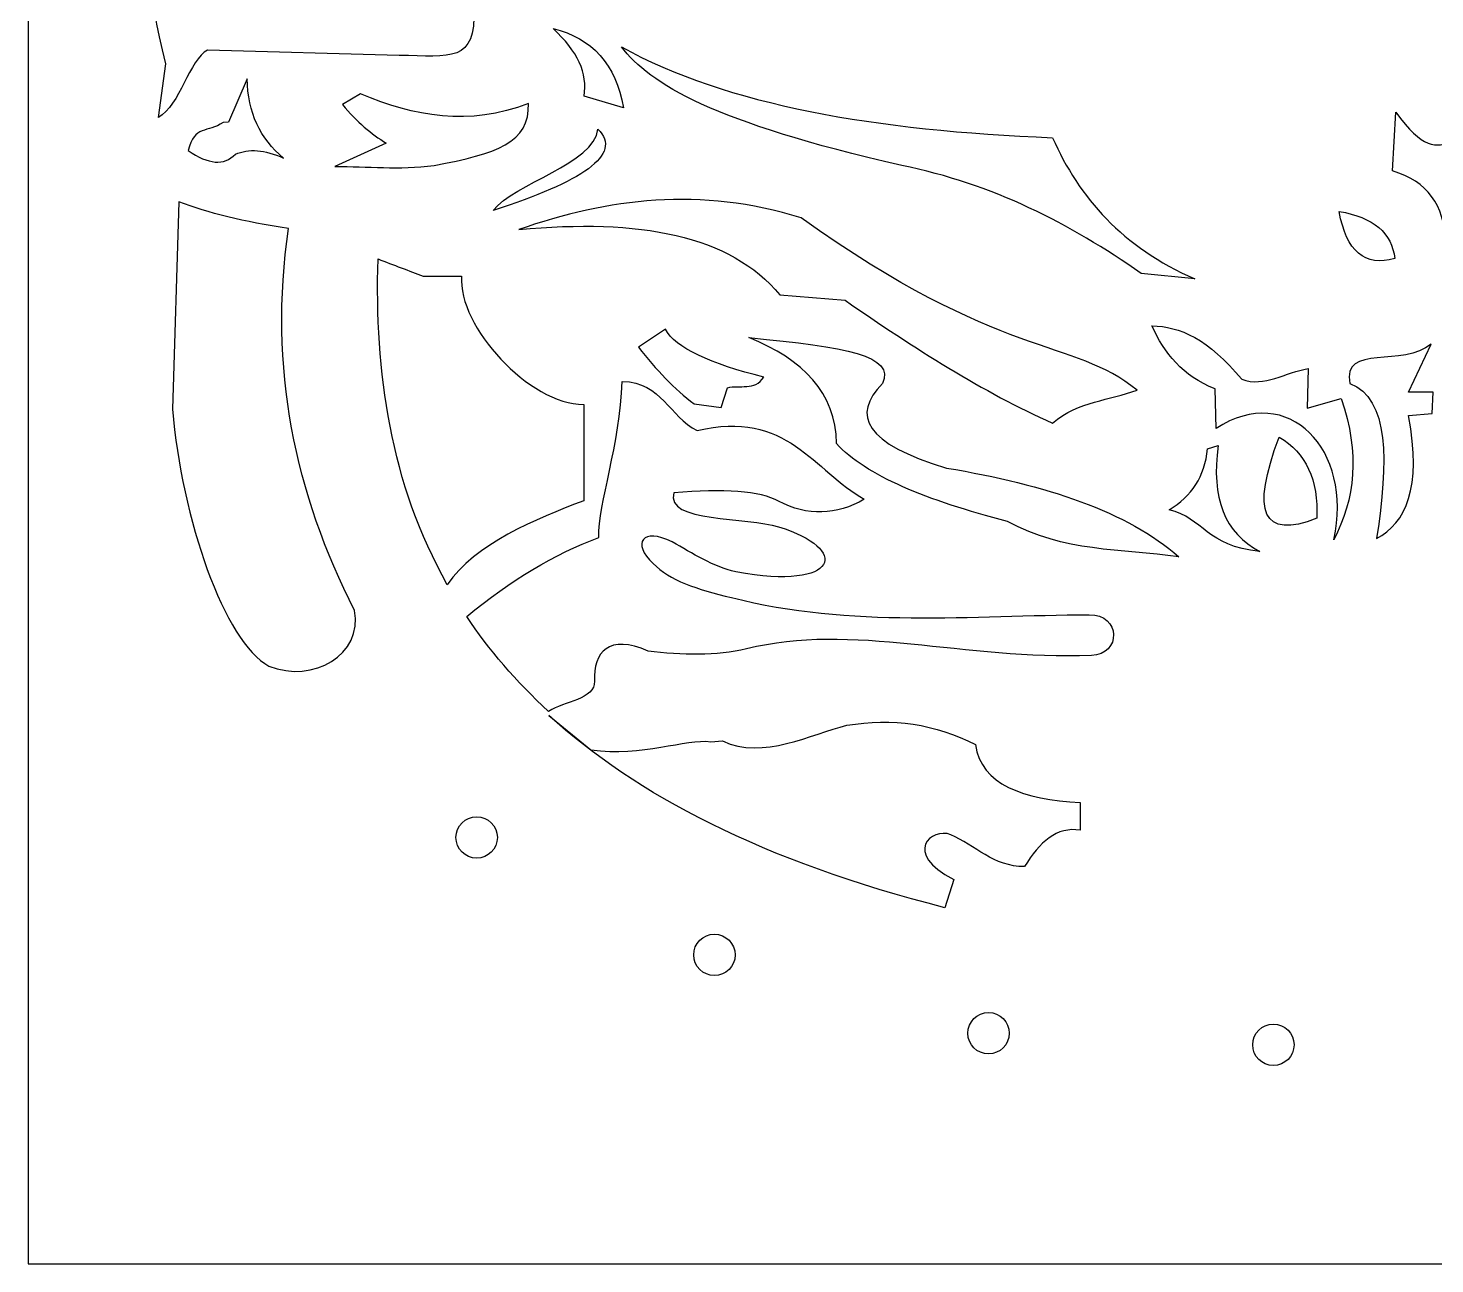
# Model space of a CAD drawing. Extents: x -1901 to -625, y 16 to 513.
# Drawn here: x -1901.2 to -1539.4, y 16.2 to 334.1 of the extents above; entities that cross this region are included whole.
import ezdxf

# ---------------------------------------------------------------- set-up
doc = ezdxf.new("R2010")
doc.units = 0
doc.header["$MEASUREMENT"] = 0
doc.layers.add('CAMADA_1', color=7, linetype='CONTINUOUS')

msp = doc.modelspace()

# ---------------------------------------------------------------- linework, layer by layer
at = {"layer": 'CAMADA_1', "color": 1}
msp.add_open_spline([(-1328.9895, 512.2226), (-1328.9895, 512.2226), (-1328.9895, 16.1639), (-1328.9895, 16.1639), (-1328.9895, 16.1639), (-1328.9895, 16.1639), (-1901.1926, 16.1639), (-1901.1926, 16.1639), (-1901.1926, 16.1639), (-1901.1926, 16.1639), (-1901.1926, 512.2226), (-1901.1926, 512.2226), (-1901.1926, 512.2226), (-1901.1926, 512.2226), (-1328.9895, 512.2226), (-1328.9895, 512.2226)], degree=3, knots=[0, 0, 0, 0, 0.25, 0.25, 0.25, 0.25, 0.5, 0.5, 0.5, 0.5, 0.75, 0.75, 0.75, 0.75, 1, 1, 1, 1], dxfattribs=at)
at = {"layer": 'CAMADA_1'}
for points, knots in [([(-1867.6919, 311.1656), (-1862.099, 314.1915), (-1859.8064, 326.0201), (-1855.0381, 328.4958), (-1855.0381, 328.4958), (-1855.0381, 328.4958), (-1805.7982, 327.1204), (-1805.7982, 327.1204), (-1805.7982, 327.1204), (-1792.4894, 326.8677), (-1785.9935, 325.1935), (-1786.5423, 339.2241), (-1786.5423, 339.2241), (-1773.7054, 333.0803), (-1771.8717, 343.4416), (-1785.1669, 347.2015), (-1785.1669, 347.2015), (-1788.6518, 349.4022), (-1806.9904, 343.3503), (-1795.6201, 353.8035), (-1795.6201, 353.8035), (-1795.6201, 353.8035), (-1793.9263, 358.2082), (-1793.9263, 358.2082), (-1793.9263, 358.2082), (-1793.9263, 358.2082), (-1797.5788, 359.7627), (-1797.5788, 359.7627), (-1797.5788, 359.7627), (-1797.5788, 359.7627), (-1796.7204, 367.5577), (-1796.7204, 367.5577), (-1796.7204, 367.5577), (-1796.7204, 367.5577), (-1831.3809, 366.1823), (-1831.3809, 366.1823), (-1831.3809, 366.1823), (-1831.3809, 366.1823), (-1836.6075, 363.4314), (-1836.6075, 363.4314), (-1836.6075, 363.4314), (-1836.6075, 363.4314), (-1837.989, 356.1008), (-1837.989, 356.1008), (-1837.989, 356.1008), (-1837.989, 356.1008), (-1859.9977, 356.2428), (-1859.9977, 356.2428), (-1859.9977, 356.2428), (-1859.9977, 356.2428), (-1864.666, 361.7809), (-1864.666, 361.7809), (-1864.666, 361.7809), (-1870.5353, 356.8287), (-1870.9017, 344.5412), (-1865.7663, 324.9198), (-1865.7663, 324.9198), (-1865.7663, 324.9198), (-1867.6919, 311.1656), (-1867.6919, 311.1656)], [0, 0, 0, 0, 0.06666667, 0.06666667, 0.06666667, 0.06666667, 0.13333333, 0.13333333, 0.13333333, 0.13333333, 0.2, 0.2, 0.2, 0.2, 0.26666667, 0.26666667, 0.26666667, 0.26666667, 0.33333333, 0.33333333, 0.33333333, 0.33333333, 0.4, 0.4, 0.4, 0.4, 0.46666667, 0.46666667, 0.46666667, 0.46666667, 0.53333333, 0.53333333, 0.53333333, 0.53333333, 0.6, 0.6, 0.6, 0.6, 0.66666667, 0.66666667, 0.66666667, 0.66666667, 0.73333333, 0.73333333, 0.73333333, 0.73333333, 0.8, 0.8, 0.8, 0.8, 0.86666667, 0.86666667, 0.86666667, 0.86666667, 0.93333333, 0.93333333, 0.93333333, 0.93333333, 1, 1, 1, 1]), ([(-1766.1862, 333.9975), (-1759.8593, 328.2214), (-1757.201, 322.4447), (-1758.2088, 316.6673), (-1758.2088, 316.6673), (-1758.2088, 316.6673), (-1748.0307, 313.6413), (-1748.0307, 313.6413), (-1748.0307, 313.6413), (-1750.0482, 324.8292), (-1756.1, 331.6144), (-1766.1862, 333.9975)], [0, 0, 0, 0, 0.33333333, 0.33333333, 0.33333333, 0.33333333, 0.66666667, 0.66666667, 0.66666667, 0.66666667, 1, 1, 1, 1]), ([(-1748.5809, 329.3211), (-1741.2672, 319.7405), (-1724.9548, 309.8382), (-1676.509, 298.7869), (-1676.509, 298.7869), (-1653.081, 294.0672), (-1633.1844, 283.7972), (-1614.8904, 271.0034), (-1614.8904, 271.0034), (-1614.8904, 271.0034), (-1601.1362, 269.628), (-1601.1362, 269.628), (-1601.1362, 269.628), (-1619.752, 277.7197), (-1630.8466, 290.512), (-1637.7223, 305.939), (-1637.7223, 305.939), (-1682.9867, 307.7497), (-1721.6592, 314.3071), (-1748.5809, 329.3211)], [0, 0, 0, 0, 0.2, 0.2, 0.2, 0.2, 0.4, 0.4, 0.4, 0.4, 0.6, 0.6, 0.6, 0.6, 0.8, 0.8, 0.8, 0.8, 1, 1, 1, 1]), ([(-1851.0105, 309.8571), (-1851.0105, 309.8571), (-1849.6337, 309.9037), (-1849.6337, 309.9037), (-1849.6337, 309.9037), (-1849.6337, 309.9037), (-1844.86, 321.0686), (-1844.86, 321.0686), (-1844.86, 321.0686), (-1844.6775, 312.4498), (-1841.5604, 305.6653), (-1835.5072, 300.7124), (-1835.5072, 300.7124), (-1840.3634, 302.8705), (-1844.4856, 303.1956), (-1847.8738, 301.6857), (-1847.8738, 301.6857), (-1850.8111, 298.7024), (-1854.8495, 299.0207), (-1859.9896, 302.638), (-1859.9896, 302.638), (-1858.385, 309.24), (-1855.0908, 307.1063), (-1851.0105, 309.8571)], [0, 0, 0, 0, 0.16666667, 0.16666667, 0.16666667, 0.16666667, 0.33333333, 0.33333333, 0.33333333, 0.33333333, 0.5, 0.5, 0.5, 0.5, 0.66666667, 0.66666667, 0.66666667, 0.66666667, 0.83333333, 0.83333333, 0.83333333, 0.83333333, 1, 1, 1, 1]), ([(-1820.3776, 314.4666), (-1820.3776, 314.4666), (-1815.7012, 317.2174), (-1815.7012, 317.2174), (-1815.7012, 317.2174), (-1801.9247, 311.4373), (-1787.7589, 308.7777), (-1772.5131, 314.7417), (-1772.5131, 314.7417), (-1772.1468, 304.6562), (-1780.7413, 301.8378), (-1796.7204, 298.7869), (-1796.7204, 298.7869), (-1806.0712, 297.6014), (-1813.7756, 298.6037), (-1822.3032, 298.5118), (-1822.3032, 298.5118), (-1822.3032, 298.5118), (-1809.0992, 304.5636), (-1809.0992, 304.5636), (-1809.0992, 304.5636), (-1812.8598, 306.7643), (-1816.6183, 310.0653), (-1820.3776, 314.4666)], [0, 0, 0, 0, 0.16666667, 0.16666667, 0.16666667, 0.16666667, 0.33333333, 0.33333333, 0.33333333, 0.33333333, 0.5, 0.5, 0.5, 0.5, 0.66666667, 0.66666667, 0.66666667, 0.66666667, 0.83333333, 0.83333333, 0.83333333, 0.83333333, 1, 1, 1, 1]), ([(-1549.4206, 312.541), (-1549.4206, 312.541), (-1550.2458, 297.4114), (-1550.2458, 297.4114), (-1550.2458, 297.4114), (-1541.3519, 294.6606), (-1536.8593, 288.6088), (-1536.7667, 279.2559), (-1536.7667, 279.2559), (-1536.0341, 273.4799), (-1532.3667, 272.8378), (-1525.7634, 277.3304), (-1525.7634, 277.3304), (-1521.0877, 280.3563), (-1517.5116, 279.3485), (-1515.0351, 274.3044), (-1515.0351, 274.3044), (-1503.2992, 272.1044), (-1499.6318, 276.8735), (-1504.0318, 288.6088), (-1504.0318, 288.6088), (-1502.7483, 306.1242), (-1486.5191, 315.3838), (-1506.5076, 310.6154), (-1506.5076, 310.6154), (-1506.5076, 310.6154), (-1514.2099, 310.6154), (-1514.2099, 310.6154), (-1514.2099, 310.6154), (-1514.2099, 310.6154), (-1518.6112, 315.2918), (-1518.6112, 315.2918), (-1518.6112, 315.2918), (-1518.6112, 315.2918), (-1523.5627, 315.2918), (-1523.5627, 315.2918), (-1523.5627, 315.2918), (-1523.5627, 315.2918), (-1523.5627, 308.4148), (-1523.5627, 308.4148), (-1523.5627, 308.4148), (-1533.2826, 313.0912), (-1536.1253, 293.5603), (-1549.4206, 312.541)], [0, 0, 0, 0, 0.09090909, 0.09090909, 0.09090909, 0.09090909, 0.18181818, 0.18181818, 0.18181818, 0.18181818, 0.27272727, 0.27272727, 0.27272727, 0.27272727, 0.36363636, 0.36363636, 0.36363636, 0.36363636, 0.45454545, 0.45454545, 0.45454545, 0.45454545, 0.54545455, 0.54545455, 0.54545455, 0.54545455, 0.63636364, 0.63636364, 0.63636364, 0.63636364, 0.72727273, 0.72727273, 0.72727273, 0.72727273, 0.81818182, 0.81818182, 0.81818182, 0.81818182, 0.90909091, 0.90909091, 0.90909091, 0.90909091, 1, 1, 1, 1]), ([(-1781.5908, 287.2334), (-1758.8509, 294.545), (-1748.0314, 301.56), (-1754.6327, 308.1397), (-1754.6327, 308.1397), (-1755.5911, 299.1931), (-1776.1811, 294.2017), (-1781.5908, 287.2334)], [0, 0, 0, 0, 0.5, 0.5, 0.5, 0.5, 1, 1, 1, 1]), ([(-1615.9907, 241.0194), (-1623.2341, 238.1773), (-1630.7533, 238.3604), (-1637.7223, 232.4918), (-1637.7223, 232.4918), (-1655.5094, 240.4212), (-1673.2979, 251.7909), (-1691.0884, 264.1264), (-1691.0884, 264.1264), (-1691.0884, 264.1264), (-1707.8685, 265.5018), (-1707.8685, 265.5018), (-1707.8685, 265.5018), (-1720.4987, 280.8368), (-1744.018, 285.2841), (-1774.9889, 282.2819), (-1774.9889, 282.2819), (-1752.0657, 290.3519), (-1728.224, 293.3771), (-1702.3669, 285.3078), (-1702.3669, 285.3078), (-1651.0175, 248.5379), (-1632.4038, 254.4065), (-1615.9907, 241.0194)], [0, 0, 0, 0, 0.16666667, 0.16666667, 0.16666667, 0.16666667, 0.33333333, 0.33333333, 0.33333333, 0.33333333, 0.5, 0.5, 0.5, 0.5, 0.66666667, 0.66666667, 0.66666667, 0.66666667, 0.83333333, 0.83333333, 0.83333333, 0.83333333, 1, 1, 1, 1]), ([(-1834.2122, 282.6022), (-1839.4746, 246.7157), (-1832.5292, 214.3167), (-1817.226, 184.3042), (-1817.226, 184.3042), (-1815.0233, 172.921), (-1827.8772, 165.3931), (-1839.2597, 169.9823), (-1839.2597, 169.9823), (-1850.7462, 176.1234), (-1861.759, 208.0756), (-1864.0476, 236.0834), (-1864.0476, 236.0834), (-1864.0476, 236.0834), (-1862.4579, 289.4036), (-1862.4579, 289.4036), (-1862.4579, 289.4036), (-1854.7806, 286.6447), (-1845.8617, 284.2385), (-1834.2122, 282.6022)], [0, 0, 0, 0, 0.2, 0.2, 0.2, 0.2, 0.4, 0.4, 0.4, 0.4, 0.6, 0.6, 0.6, 0.6, 0.8, 0.8, 0.8, 0.8, 1, 1, 1, 1]), ([(-1564, 286.9583), (-1562.167, 276.6889), (-1557.3993, 272.6553), (-1549.6956, 274.8546), (-1549.6956, 274.8546), (-1550.4296, 281.4573), (-1555.1987, 285.4923), (-1564, 286.9583)], [0, 0, 0, 0, 0.5, 0.5, 0.5, 0.5, 1, 1, 1, 1]), ([(-1793.375, 190.9288), (-1786.3573, 201.3704), (-1770.53, 207.9249), (-1758.3079, 212.4926), (-1758.3079, 212.4926), (-1758.3079, 212.4926), (-1758.3079, 237.2805), (-1758.3079, 237.2805), (-1758.3079, 237.2805), (-1772.2804, 237.3272), (-1790.6785, 257.3535), (-1789.7059, 270.3311), (-1789.7059, 270.3311), (-1789.7059, 270.3311), (-1799.6211, 270.3311), (-1799.6211, 270.3311), (-1799.6211, 270.3311), (-1803.0193, 271.6254), (-1807.3328, 273.2685), (-1811.1887, 274.7379), (-1811.1887, 274.7379), (-1812.1152, 245.7566), (-1808.0103, 216.9033), (-1793.375, 190.9288)], [0, 0, 0, 0, 0.16666667, 0.16666667, 0.16666667, 0.16666667, 0.33333333, 0.33333333, 0.33333333, 0.33333333, 0.5, 0.5, 0.5, 0.5, 0.66666667, 0.66666667, 0.66666667, 0.66666667, 0.83333333, 0.83333333, 0.83333333, 0.83333333, 1, 1, 1, 1]), ([(-1612.1395, 257.5244), (-1608.9778, 250.5101), (-1604.2101, 244.6428), (-1595.9096, 241.2944), (-1595.9096, 241.2944), (-1595.9096, 241.2944), (-1595.6345, 231.1164), (-1595.6345, 231.1164), (-1595.6345, 231.1164), (-1577.1235, 243.245), (-1560.2292, 225.5944), (-1565.3754, 202.5077), (-1565.3754, 202.5077), (-1559.9204, 212.8919), (-1558.6362, 224.7671), (-1563.4498, 238.8187), (-1563.4498, 238.8187), (-1563.4498, 238.8187), (-1572.2525, 236.3429), (-1572.2525, 236.3429), (-1572.2525, 236.3429), (-1572.2525, 236.3429), (-1571.9774, 246.521), (-1571.9774, 246.521), (-1571.9774, 246.521), (-1577.6629, 245.6045), (-1583.3477, 241.6614), (-1589.0325, 243.7702), (-1589.0325, 243.7702), (-1597.5615, 254.1341), (-1605.08, 257.4345), (-1612.1395, 257.5244)], [0, 0, 0, 0, 0.125, 0.125, 0.125, 0.125, 0.25, 0.25, 0.25, 0.25, 0.375, 0.375, 0.375, 0.375, 0.5, 0.5, 0.5, 0.5, 0.625, 0.625, 0.625, 0.625, 0.75, 0.75, 0.75, 0.75, 0.875, 0.875, 0.875, 0.875, 1, 1, 1, 1]), ([(-1744.1795, 252.0227), (-1744.1795, 252.0227), (-1737.3024, 256.6991), (-1737.3024, 256.6991), (-1737.3024, 256.6991), (-1734.7125, 251.7936), (-1725.5901, 247.7592), (-1711.9948, 244.3204), (-1711.9948, 244.3204), (-1714.2874, 240.653), (-1718.2304, 242.4867), (-1721.3476, 241.5695), (-1721.3476, 241.5695), (-1721.3476, 241.5695), (-1722.9366, 236.5477), (-1722.9366, 236.5477), (-1722.9366, 236.5477), (-1722.9366, 236.5477), (-1729.8752, 237.4433), (-1729.8752, 237.4433), (-1729.8752, 237.4433), (-1734.9443, 241.2424), (-1739.6856, 246.198), (-1744.1795, 252.0227)], [0, 0, 0, 0, 0.16666667, 0.16666667, 0.16666667, 0.16666667, 0.33333333, 0.33333333, 0.33333333, 0.33333333, 0.5, 0.5, 0.5, 0.5, 0.66666667, 0.66666667, 0.66666667, 0.66666667, 0.83333333, 0.83333333, 0.83333333, 0.83333333, 1, 1, 1, 1]), ([(-1715.8459, 254.4984), (-1701.7944, 248.8602), (-1693.4047, 240.2407), (-1693.2891, 227.2652), (-1693.2891, 227.2652), (-1685.8396, 218.9674), (-1669.9314, 212.5493), (-1649.2758, 207.1841), (-1649.2758, 207.1841), (-1634.7552, 199.2682), (-1620.1366, 200.1806), (-1605.2625, 198.1064), (-1605.2625, 198.1064), (-1618.3576, 209.7193), (-1639.391, 216.6627), (-1664.9555, 220.9383), (-1664.9555, 220.9383), (-1685.8957, 227.1821), (-1689.5826, 234.5438), (-1681.4605, 242.6699), (-1681.4605, 242.6699), (-1678.0913, 249.8957), (-1690.6606, 252.0497), (-1715.8459, 254.4984)], [0, 0, 0, 0, 0.16666667, 0.16666667, 0.16666667, 0.16666667, 0.33333333, 0.33333333, 0.33333333, 0.33333333, 0.5, 0.5, 0.5, 0.5, 0.66666667, 0.66666667, 0.66666667, 0.66666667, 0.83333333, 0.83333333, 0.83333333, 0.83333333, 1, 1, 1, 1]), ([(-1561.2491, 242.6699), (-1563.3586, 252.9392), (-1547.3118, 246.7042), (-1540.3428, 252.8479), (-1540.3428, 252.8479), (-1540.3428, 252.8479), (-1546.1196, 240.4692), (-1546.1196, 240.4692), (-1546.1196, 240.4692), (-1546.1196, 240.4692), (-1539.7926, 240.4692), (-1539.7926, 240.4692), (-1539.7926, 240.4692), (-1539.7926, 240.4692), (-1540.0677, 234.9675), (-1540.0677, 234.9675), (-1540.0677, 234.9675), (-1540.0677, 234.9675), (-1546.1196, 234.4174), (-1546.1196, 234.4174), (-1546.1196, 234.4174), (-1542.68, 215.6198), (-1546.8062, 206.9084), (-1554.3721, 202.7828), (-1554.3721, 202.7828), (-1551.2941, 222.6429), (-1551.1082, 238.9694), (-1561.2491, 242.6699)], [0, 0, 0, 0, 0.14285714, 0.14285714, 0.14285714, 0.14285714, 0.28571429, 0.28571429, 0.28571429, 0.28571429, 0.42857143, 0.42857143, 0.42857143, 0.42857143, 0.57142857, 0.57142857, 0.57142857, 0.57142857, 0.71428571, 0.71428571, 0.71428571, 0.71428571, 0.85714286, 0.85714286, 0.85714286, 0.85714286, 1, 1, 1, 1]), ([(-1767.3214, 158.3371), (-1763.3852, 160.9299), (-1755.3383, 161.3305), (-1755.5314, 166.1263), (-1755.5314, 166.1263), (-1755.9384, 173.6029), (-1751.7147, 178.2827), (-1741.7604, 173.8381), (-1741.7604, 173.8381), (-1733.1531, 172.6782), (-1724.068, 172.6608), (-1716.4217, 174.389), (-1716.4217, 174.389), (-1689.3351, 181.2653), (-1660.3236, 171.3617), (-1627.7361, 172.7364), (-1627.7361, 172.7364), (-1619.9418, 172.9236), (-1620.1257, 183.2896), (-1628.2869, 183.2024), (-1628.2869, 183.2024), (-1658.3994, 183.051), (-1689.6128, 179.7737), (-1720.2775, 187.6091), (-1720.2775, 187.6091), (-1729.254, 189.7402), (-1736.2655, 191.9943), (-1740.408, 196.3881), (-1740.408, 196.3881), (-1746.1206, 201.5316), (-1743.1244, 205.8505), (-1735.543, 201.9182), (-1735.543, 201.9182), (-1730.2164, 198.9781), (-1725.1284, 195.5865), (-1719.1759, 194.2193), (-1719.1759, 194.2193), (-1692.1203, 189.2718), (-1689.8238, 200.2799), (-1708.1591, 205.787), (-1708.1591, 205.787), (-1716.0838, 208.5013), (-1737.4605, 206.7636), (-1735.1503, 214.6005), (-1735.1503, 214.6005), (-1722.3674, 215.5818), (-1712.8659, 215.0756), (-1708.1591, 212.397), (-1708.1591, 212.397), (-1700.7216, 208.5297), (-1693.3769, 208.7142), (-1686.1253, 212.9479), (-1686.1253, 212.9479), (-1698.934, 220.0162), (-1706.1031, 236.2543), (-1729.0911, 230.5749), (-1729.0911, 230.5749), (-1736.3425, 234.2476), (-1738.0924, 242.8719), (-1748.3706, 243.2442), (-1748.3706, 243.2442), (-1748.9694, 226.8143), (-1754.5522, 211.9212), (-1754.4299, 203.0327), (-1754.4299, 203.0327), (-1765.752, 199.0017), (-1777.0761, 191.9238), (-1788.3998, 182.7599), (-1788.3998, 182.7599), (-1782.7054, 174.2242), (-1775.7475, 166.0489), (-1767.3214, 158.3371)], [0, 0, 0, 0, 0.05555556, 0.05555556, 0.05555556, 0.05555556, 0.11111111, 0.11111111, 0.11111111, 0.11111111, 0.16666667, 0.16666667, 0.16666667, 0.16666667, 0.22222222, 0.22222222, 0.22222222, 0.22222222, 0.27777778, 0.27777778, 0.27777778, 0.27777778, 0.33333333, 0.33333333, 0.33333333, 0.33333333, 0.38888889, 0.38888889, 0.38888889, 0.38888889, 0.44444444, 0.44444444, 0.44444444, 0.44444444, 0.5, 0.5, 0.5, 0.5, 0.55555556, 0.55555556, 0.55555556, 0.55555556, 0.61111111, 0.61111111, 0.61111111, 0.61111111, 0.66666667, 0.66666667, 0.66666667, 0.66666667, 0.72222222, 0.72222222, 0.72222222, 0.72222222, 0.77777778, 0.77777778, 0.77777778, 0.77777778, 0.83333333, 0.83333333, 0.83333333, 0.83333333, 0.88888889, 0.88888889, 0.88888889, 0.88888889, 0.94444444, 0.94444444, 0.94444444, 0.94444444, 1, 1, 1, 1]), ([(-1579.4046, 228.9157), (-1586.8326, 209.4774), (-1583.6228, 202.5091), (-1569.7767, 208.0094), (-1569.7767, 208.0094), (-1569.3185, 217.913), (-1572.5282, 224.8827), (-1579.4046, 228.9157)], [0, 0, 0, 0, 0.5, 0.5, 0.5, 0.5, 1, 1, 1, 1]), ([(-1595.0844, 226.715), (-1595.0844, 226.715), (-1597.8352, 225.8898), (-1597.8352, 225.8898), (-1597.8352, 225.8898), (-1598.5685, 218.8295), (-1601.8695, 213.6036), (-1607.7382, 210.21), (-1607.7382, 210.21), (-1598.8436, 208.0094), (-1598.2022, 200.8572), (-1584.3561, 199.4818), (-1584.3561, 199.4818), (-1593.4352, 204.1589), (-1597.01, 213.2366), (-1595.0844, 226.715)], [0, 0, 0, 0, 0.25, 0.25, 0.25, 0.25, 0.5, 0.5, 0.5, 0.5, 0.75, 0.75, 0.75, 0.75, 1, 1, 1, 1]), ([(-1665.3848, 107.8161), (-1665.3848, 107.8161), (-1663.0801, 115.0762), (-1663.0801, 115.0762), (-1663.0801, 115.0762), (-1676.6537, 121.9444), (-1668.6803, 128.5384), (-1663.9161, 126.6033), (-1663.9161, 126.6033), (-1657.5777, 123.8626), (-1652.8905, 118.3711), (-1644.9022, 118.3813), (-1644.9022, 118.3813), (-1641.0903, 124.7129), (-1636.5916, 128.75), (-1630.5803, 127.7456), (-1630.5803, 127.7456), (-1630.5803, 127.7456), (-1630.5803, 134.9065), (-1630.5803, 134.9065), (-1630.5803, 134.9065), (-1645.3544, 135.6899), (-1656.0035, 139.4552), (-1657.5716, 149.7792), (-1657.5716, 149.7792), (-1667.8545, 155.0991), (-1678.872, 156.7516), (-1690.6221, 154.7368), (-1690.6221, 154.7368), (-1699.6417, 152.5328), (-1712.2212, 145.7247), (-1722.6089, 150.7092), (-1722.6089, 150.7092), (-1722.6089, 150.7092), (-1725.5881, 150.5106), (-1725.5881, 150.5106), (-1725.5881, 150.5106), (-1732.0347, 151.4758), (-1743.2043, 146.4438), (-1756.4813, 148.4546), (-1756.4813, 148.4546), (-1756.4813, 148.4546), (-1767.2641, 157.28), (-1767.2641, 157.28), (-1767.2641, 157.28), (-1744.9175, 136.8837), (-1712.2597, 119.7458), (-1665.3848, 107.8161)], [0, 0, 0, 0, 0.08333333, 0.08333333, 0.08333333, 0.08333333, 0.16666667, 0.16666667, 0.16666667, 0.16666667, 0.25, 0.25, 0.25, 0.25, 0.33333333, 0.33333333, 0.33333333, 0.33333333, 0.41666667, 0.41666667, 0.41666667, 0.41666667, 0.5, 0.5, 0.5, 0.5, 0.58333333, 0.58333333, 0.58333333, 0.58333333, 0.66666667, 0.66666667, 0.66666667, 0.66666667, 0.75, 0.75, 0.75, 0.75, 0.83333333, 0.83333333, 0.83333333, 0.83333333, 0.91666667, 0.91666667, 0.91666667, 0.91666667, 1, 1, 1, 1]), ([(-1791.1525, 125.8793), (-1791.1525, 122.9392), (-1788.768, 120.5547), (-1785.8279, 120.5547), (-1785.8279, 120.5547), (-1782.8879, 120.5547), (-1780.5034, 122.9392), (-1780.5034, 125.8793), (-1780.5034, 125.8793), (-1780.5034, 128.8194), (-1782.8879, 131.2039), (-1785.8279, 131.2039), (-1785.8279, 131.2039), (-1788.768, 131.2039), (-1791.1525, 128.8194), (-1791.1525, 125.8793)], [0, 0, 0, 0, 0.25, 0.25, 0.25, 0.25, 0.5, 0.5, 0.5, 0.5, 0.75, 0.75, 0.75, 0.75, 1, 1, 1, 1]), ([(-1730.009, 95.6645), (-1730.009, 92.7245), (-1727.6245, 90.3399), (-1724.6844, 90.3399), (-1724.6844, 90.3399), (-1721.7444, 90.3399), (-1719.3598, 92.7245), (-1719.3598, 95.6645), (-1719.3598, 95.6645), (-1719.3598, 98.6046), (-1721.7444, 100.9891), (-1724.6844, 100.9891), (-1724.6844, 100.9891), (-1727.6245, 100.9891), (-1730.009, 98.6046), (-1730.009, 95.6645)], [0, 0, 0, 0, 0.25, 0.25, 0.25, 0.25, 0.5, 0.5, 0.5, 0.5, 0.75, 0.75, 0.75, 0.75, 1, 1, 1, 1]), ([(-1659.5012, 75.508), (-1659.5012, 72.5679), (-1657.1167, 70.1834), (-1654.1766, 70.1834), (-1654.1766, 70.1834), (-1651.2365, 70.1834), (-1648.852, 72.5679), (-1648.852, 75.508), (-1648.852, 75.508), (-1648.852, 78.4481), (-1651.2365, 80.8326), (-1654.1766, 80.8326), (-1654.1766, 80.8326), (-1657.1167, 80.8326), (-1659.5012, 78.4481), (-1659.5012, 75.508)], [0, 0, 0, 0, 0.25, 0.25, 0.25, 0.25, 0.5, 0.5, 0.5, 0.5, 0.75, 0.75, 0.75, 0.75, 1, 1, 1, 1]), ([(-1586.2391, 72.5291), (-1586.2391, 69.5891), (-1583.8546, 67.2046), (-1580.9145, 67.2046), (-1580.9145, 67.2046), (-1577.9745, 67.2046), (-1575.59, 69.5891), (-1575.59, 72.5291), (-1575.59, 72.5291), (-1575.59, 75.4692), (-1577.9745, 77.8537), (-1580.9145, 77.8537), (-1580.9145, 77.8537), (-1583.8546, 77.8537), (-1586.2391, 75.4692), (-1586.2391, 72.5291)], [0, 0, 0, 0, 0.25, 0.25, 0.25, 0.25, 0.5, 0.5, 0.5, 0.5, 0.75, 0.75, 0.75, 0.75, 1, 1, 1, 1])]:
    msp.add_open_spline(points, degree=3, knots=knots, dxfattribs=at)

doc.saveas('drawing.dxf')
